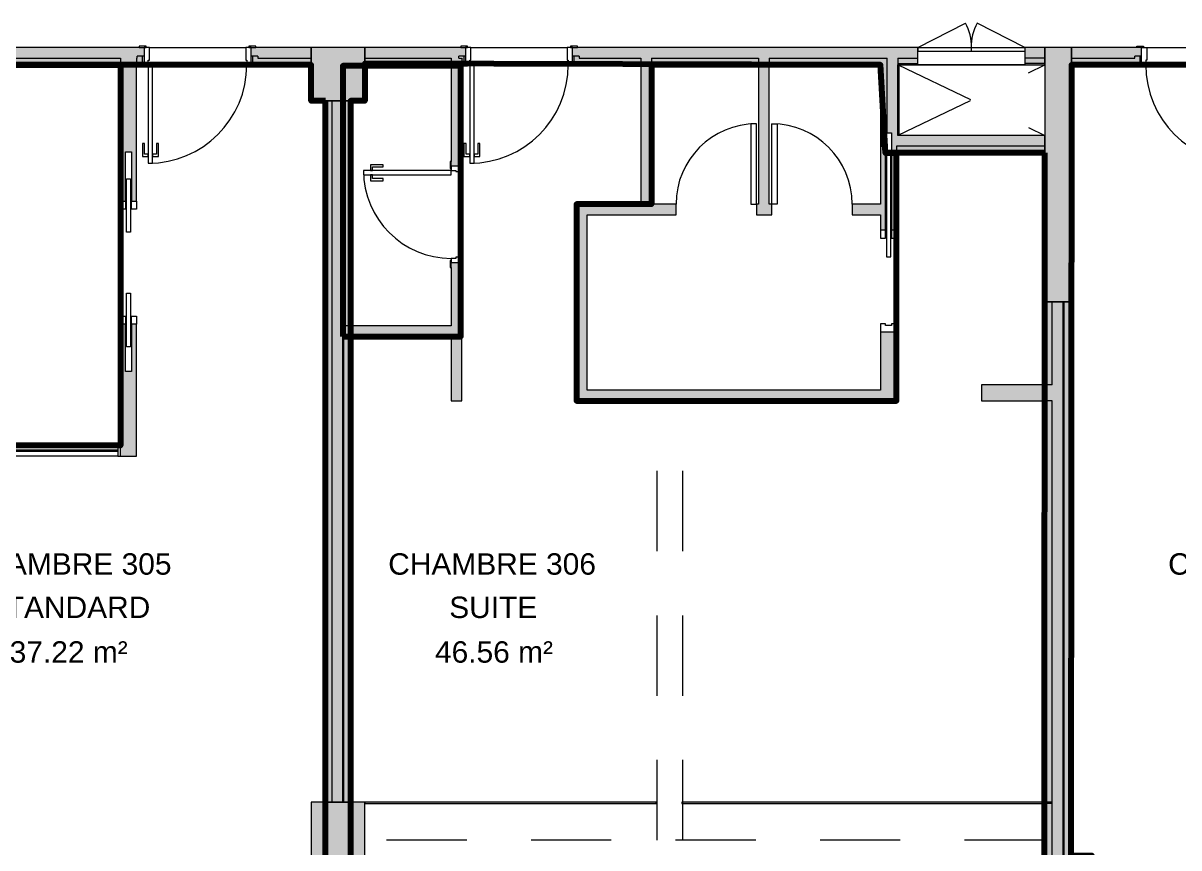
# Model space of a CAD drawing. Header units: metres. Extents: x -227.9 to -140, y 38 to 92.1.
# Drawn here: x -205.37 to -194.58, y 42.64 to 50.34 of the extents above; entities that cross this region are included whole.
import ezdxf

# ---------------------------------------------------------------- set-up
doc = ezdxf.new("R2010")
doc.units = ezdxf.units.M
doc.linetypes.add('JIS_02_0.7', pattern=[1.35, 0.75, -0.6])
for name, color, linetype, lineweight in [('A-AREA-IDEN', 7, 'Continuous', 9), ('A-DOOR', 7, 'Continuous', 5), ('A-FLOR', 7, 'Continuous', 5), ('A-GLAZ', 7, 'Continuous', 5), ('A-WALL', 7, 'Continuous', 5), ('A-WALL-PATT', 7, 'Continuous', 13), ('I-WALL', 7, 'Continuous', 5), ('S-COLS', 7, 'Continuous', 5)]:
    doc.layers.add(name, color=color, linetype=linetype, lineweight=lineweight)
doc.layers.add('A-DETL', color=94, linetype='Continuous', lineweight=5, true_color=0x00a600)
doc.layers.add('Chambre', color=40, linetype='Continuous')
doc.layers.add('SDB', color=230, linetype='Continuous')
doc.styles.add('Arial_1', font='arial.ttf', dxfattribs={"height": 0.2})

msp = doc.modelspace()

# ---------------------------------------------------------------- hatches: boundary and pattern name
at = {"layer": 'A-WALL-PATT', "lineweight": 5, "true_color": 0xaaaaaa}
for points in [[(-195.585, 47.737), (-195.579, 47.737), (-195.579, 50.114), (-195.829, 50.114), (-195.829, 47.737)], [(-195.649, 42.565), (-195.649, 47.737), (-195.659, 47.737), (-195.659, 42.565)]]:
    msp.add_hatch(color=253, dxfattribs=at).paths.add_polyline_path(points)
h = msp.add_hatch(color=253, dxfattribs=at)
h.paths.add_polyline_path([(-202.377, 43.064), (-202.377, 47.412), (-202.387, 47.412), (-202.387, 43.064)])
h.paths.add_polyline_path([(-202.377, 47.512), (-202.377, 49.614), (-202.387, 49.614), (-202.387, 47.512)])
at = {"layer": 'I-WALL', "true_color": 0xaaaaaa}
h = msp.add_hatch(color=253, dxfattribs=at)
h.paths.add_polyline_path([(-210.182, 50.014), (-210.182, 50.032), (-210.119, 50.032), (-210.119, 50.114), (-210.807, 50.114), (-210.807, 50.014), (-210.386, 50.014)])
h.paths.add_polyline_path([(-209.056, 50.014), (-207.182, 50.014), (-207.182, 50.114), (-209.119, 50.114), (-209.119, 50.032), (-209.056, 50.032)])
h.paths.add_polyline_path([(-205.452, 50.014), (-204.307, 50.014), (-204.307, 50.032), (-204.244, 50.032), (-204.244, 50.114), (-206.182, 50.114), (-206.182, 50.014), (-206.032, 50.014)])
h.paths.add_polyline_path([(-202.682, 50.014), (-202.682, 50.114), (-203.244, 50.114), (-203.244, 50.032), (-203.181, 50.032), (-203.181, 50.014)])
h = msp.add_hatch(color=253, dxfattribs=at)
h.paths.add_polyline_path([(-197.201, 50.014), (-197.015, 50.014), (-197.015, 50.114), (-200.241, 50.114), (-200.241, 50.032), (-200.178, 50.032), (-200.178, 50.014), (-197.23, 50.014)])
h.paths.add_polyline_path([(-196.015, 50.014), (-195.829, 50.014), (-195.829, 50.114), (-196.015, 50.114)])
h.paths.add_polyline_path([(-201.304, 50.014), (-201.304, 50.032), (-201.241, 50.032), (-201.241, 50.114), (-202.182, 50.114), (-202.182, 50.014), (-201.374, 50.014)])
h = msp.add_hatch(color=253, dxfattribs=at)
h.paths.add_polyline_path([(-180.784, 50.014), (-180.62, 50.014), (-180.62, 50.114), (-181.736, 50.114), (-181.736, 50.032), (-181.673, 50.032), (-181.673, 50.014), (-181.597, 50.014)])
h.paths.add_polyline_path([(-183.558, 50.014), (-182.799, 50.014), (-182.799, 50.032), (-182.736, 50.032), (-182.736, 50.114), (-186.057, 50.114), (-186.057, 50.014), (-184.073, 50.014)])
h.paths.add_polyline_path([(-187.342, 50.014), (-187.057, 50.014), (-187.057, 50.114), (-188.094, 50.114), (-188.094, 50.032), (-188.031, 50.032), (-188.031, 50.014), (-187.362, 50.014)])
h.paths.add_polyline_path([(-189.305, 50.014), (-189.157, 50.014), (-189.157, 50.032), (-189.094, 50.032), (-189.094, 50.114), (-191.023, 50.114), (-191.023, 50.014), (-189.829, 50.014)])
h.paths.add_polyline_path([(-192.023, 50.014), (-192.023, 50.114), (-193.926, 50.114), (-193.926, 50.032), (-193.863, 50.032), (-193.863, 50.014), (-192.073, 50.014)])
h.paths.add_polyline_path([(-195.579, 50.014), (-194.989, 50.014), (-194.989, 50.032), (-194.926, 50.032), (-194.926, 50.114), (-195.579, 50.114), (-195.579, 50.032)])
h = msp.add_hatch(color=253, dxfattribs=at)
h.paths.add_polyline_path([(-209.05, 49.964), (-209.05, 50.014), (-209.056, 50.014), (-209.056, 50.032), (-209.106, 50.032), (-209.106, 49.964)])
h.paths.add_polyline_path([(-210.807, 49.964), (-210.132, 49.964), (-210.132, 50.032), (-210.182, 50.032), (-210.182, 50.014), (-210.807, 50.014)])
h.paths.add_polyline_path([(-208.9, 49.964), (-207.332, 49.964), (-207.332, 50.014), (-208.9, 50.014)])
h.paths.add_polyline_path([(-205.982, 49.964), (-204.464, 49.964), (-204.464, 50.014), (-206.032, 50.014), (-206.032, 49.964)])
h.paths.add_polyline_path([(-207.232, 49.964), (-207.182, 49.964), (-207.182, 50.014), (-207.232, 50.014)])
h.paths.add_polyline_path([(-204.257, 49.964), (-204.257, 50.032), (-204.307, 50.032), (-204.307, 50.014), (-204.314, 50.014), (-204.314, 49.964)])
h.paths.add_polyline_path([(-206.182, 49.964), (-206.132, 49.964), (-206.132, 50.014), (-206.182, 50.014)])
h.paths.add_polyline_path([(-203.231, 49.964), (-202.682, 49.964), (-202.682, 50.014), (-203.181, 50.014), (-203.181, 50.032), (-203.231, 50.032)])
h = msp.add_hatch(color=253, dxfattribs=at)
h.paths.add_polyline_path([(-209.119, 49.951), (-209.05, 49.951), (-209.05, 49.964), (-209.106, 49.964), (-209.106, 50.032), (-209.119, 50.032), (-209.119, 49.994)])
h.paths.add_polyline_path([(-210.807, 49.951), (-210.119, 49.951), (-210.119, 50.032), (-210.132, 50.032), (-210.132, 49.964), (-210.807, 49.964)])
h.paths.add_polyline_path([(-208.741, 49.951), (-207.382, 49.951), (-207.382, 49.964), (-208.9, 49.964), (-208.9, 49.951)])
h.paths.add_polyline_path([(-202.682, 49.951), (-202.682, 49.964), (-203.231, 49.964), (-203.231, 50.032), (-203.244, 50.032), (-203.244, 49.951), (-203.199, 49.951)])
h.paths.add_polyline_path([(-207.232, 49.951), (-207.182, 49.951), (-207.182, 49.964), (-207.232, 49.964)])
h.paths.add_polyline_path([(-205.452, 49.951), (-204.464, 49.951), (-204.464, 49.964), (-205.982, 49.964), (-205.982, 49.951), (-205.969, 49.951)])
h.paths.add_polyline_path([(-204.314, 49.951), (-204.244, 49.951), (-204.244, 50.032), (-204.257, 50.032), (-204.257, 49.964), (-204.314, 49.964)])
h.paths.add_polyline_path([(-206.182, 49.951), (-206.132, 49.951), (-206.132, 49.964), (-206.182, 49.964)])
h = msp.add_hatch(color=253, dxfattribs=at)
h.paths.add_polyline_path([(-204.464, 46.296), (-204.314, 46.296), (-204.314, 47.527), (-204.362, 47.527), (-204.362, 47.087), (-204.417, 47.087), (-204.417, 47.527), (-204.464, 47.527), (-204.464, 46.396)])
h.paths.add_polyline_path([(-204.464, 48.677), (-204.417, 48.677), (-204.417, 49.137), (-204.362, 49.137), (-204.362, 48.677), (-204.314, 48.677), (-204.314, 50.014), (-204.464, 50.014), (-204.464, 48.854)])
h = msp.add_hatch(color=253, dxfattribs=at)
h.paths.add_polyline_path([(-197.015, 49.964), (-197.015, 50.014), (-197.201, 50.014), (-197.201, 49.964)])
h.paths.add_polyline_path([(-195.829, 49.964), (-195.829, 50.014), (-196.015, 50.014), (-196.015, 49.964)])
h.paths.add_polyline_path([(-197.351, 49.964), (-197.301, 49.964), (-197.301, 50.014), (-198.404, 50.014), (-198.404, 49.964)])
h.paths.add_polyline_path([(-199.504, 49.964), (-198.504, 49.964), (-198.504, 50.014), (-199.504, 50.014)])
h.paths.add_polyline_path([(-200.228, 49.964), (-199.604, 49.964), (-199.604, 50.014), (-200.178, 50.014), (-200.178, 50.032), (-200.228, 50.032)])
h.paths.add_polyline_path([(-201.374, 49.964), (-201.374, 50.014), (-202.182, 50.014), (-202.182, 49.964), (-202.163, 49.964)])
h.paths.add_polyline_path([(-201.274, 49.964), (-201.254, 49.964), (-201.254, 50.032), (-201.274, 50.032), (-201.274, 50.014)])
h = msp.add_hatch(color=253, dxfattribs=at)
h.paths.add_polyline_path([(-195.829, 49.951), (-195.829, 49.964), (-196.015, 49.964), (-196.015, 49.951)])
h.paths.add_polyline_path([(-197.015, 49.951), (-197.015, 49.964), (-197.201, 49.964), (-197.201, 49.951)])
h.paths.add_polyline_path([(-199.504, 49.951), (-198.504, 49.951), (-198.504, 49.964), (-199.504, 49.964)])
h.paths.add_polyline_path([(-198.404, 49.951), (-197.351, 49.951), (-197.351, 49.964), (-198.404, 49.964)])
h.paths.add_polyline_path([(-200.196, 49.951), (-199.604, 49.951), (-199.604, 49.964), (-200.228, 49.964), (-200.228, 50.032), (-200.241, 50.032), (-200.241, 49.951)])
h.paths.add_polyline_path([(-201.374, 49.951), (-201.374, 49.964), (-202.182, 49.964), (-202.182, 49.951), (-202.163, 49.951)])
h.paths.add_polyline_path([(-201.274, 49.951), (-201.241, 49.951), (-201.241, 50.032), (-201.254, 50.032), (-201.254, 49.964), (-201.274, 49.964)])
h = msp.add_hatch(color=253, dxfattribs=at)
h.paths.add_polyline_path([(-201.324, 46.813), (-201.274, 46.813), (-201.274, 48.103), (-201.374, 48.103), (-201.374, 46.813)])
h.paths.add_polyline_path([(-201.324, 49.003), (-201.274, 49.003), (-201.275, 49.941), (-201.286, 49.941), (-201.286, 49.951), (-201.274, 49.951), (-201.274, 50.014), (-201.374, 50.014), (-201.374, 49.003), (-201.33, 49.003)])
for points in [[(-199.504, 48.65), (-199.504, 50.014), (-199.604, 50.014), (-199.604, 48.65)], [(-198.404, 48.65), (-198.404, 50.014), (-198.504, 50.014), (-198.504, 48.65)], [(-197.201, 49.192), (-197.201, 50.014), (-197.301, 50.014), (-197.301, 49.317), (-197.262, 49.317), (-197.262, 49.192), (-197.214, 49.192)], [(-197.351, 49.192), (-197.351, 49.951), (-197.364, 49.951), (-197.364, 49.192)], [(-197.317, 49.192), (-197.317, 49.317), (-197.301, 49.317), (-197.301, 49.964), (-197.351, 49.964), (-197.351, 49.192)], [(-202.55, 43.064), (-202.537, 43.064), (-202.537, 49.614), (-202.55, 49.614), (-202.55, 43.496)], [(-202.537, 43.064), (-202.487, 43.064), (-202.487, 49.614), (-202.537, 49.614), (-202.537, 43.496)], [(-202.387, 43.064), (-202.387, 49.614), (-202.487, 49.614), (-202.487, 43.064)], [(-195.829, 49.192), (-195.829, 49.292), (-197.201, 49.292), (-197.201, 49.192)], [(-195.829, 49.142), (-195.829, 49.192), (-197.214, 49.192), (-197.214, 49.142), (-197.201, 49.142)], [(-195.829, 49.129), (-195.829, 49.142), (-197.214, 49.142), (-197.214, 49.129), (-197.201, 49.129)], [(-200.204, 46.813), (-200.104, 46.813), (-200.104, 48.55), (-200.204, 48.55), (-200.204, 47.782)], [(-195.659, 42.565), (-195.659, 47.737), (-195.759, 47.737), (-195.759, 42.565)], [(-195.599, 42.565), (-195.599, 47.737), (-195.649, 47.737), (-195.649, 42.565)], [(-195.586, 42.565), (-195.586, 47.737), (-195.599, 47.737), (-195.599, 42.565)], [(-201.374, 47.412), (-201.374, 47.512), (-202.387, 47.512), (-202.387, 47.412), (-202.163, 47.412)], [(-197.364, 46.813), (-197.364, 46.913), (-200.104, 46.913), (-200.104, 46.813), (-198.874, 46.813)], [(-195.822, 46.813), (-195.759, 46.813), (-195.759, 46.963), (-196.422, 46.963), (-196.422, 46.813)], [(-199.459, 43.049), (-199.459, 43.064), (-202.182, 43.064), (-202.182, 43.049), (-202.163, 43.049)], [(-197.23, 43.049), (-195.759, 43.049), (-195.759, 43.064), (-199.219, 43.064), (-199.219, 43.049), (-198.874, 43.049)]]:
    msp.add_hatch(color=253, dxfattribs=at).paths.add_polyline_path(points)
h = msp.add_hatch(color=253, dxfattribs=at)
h.paths.add_polyline_path([(-180.696, 49.964), (-180.696, 50.014), (-181.597, 50.014), (-181.597, 49.964), (-180.784, 49.964)])
h.paths.add_polyline_path([(-184.073, 49.964), (-183.558, 49.964), (-183.558, 50.014), (-184.598, 50.014), (-184.598, 49.964)])
h.paths.add_polyline_path([(-183.458, 49.964), (-182.749, 49.964), (-182.749, 50.032), (-182.799, 50.032), (-182.799, 50.014), (-183.458, 50.014)])
h.paths.add_polyline_path([(-181.697, 49.964), (-181.697, 50.032), (-181.723, 50.032), (-181.723, 49.964)])
h.paths.add_polyline_path([(-184.698, 49.964), (-184.698, 50.014), (-185.771, 50.014), (-185.771, 49.964), (-185.718, 49.964)])
h.paths.add_polyline_path([(-187.342, 49.964), (-187.057, 49.964), (-187.057, 50.014), (-187.342, 50.014)])
h.paths.add_polyline_path([(-187.442, 49.964), (-187.442, 50.014), (-188.031, 50.014), (-188.031, 50.032), (-188.081, 50.032), (-188.081, 49.964)])
h.paths.add_polyline_path([(-185.871, 49.964), (-185.871, 50.014), (-186.057, 50.014), (-186.057, 49.964)])
h.paths.add_polyline_path([(-189.305, 49.964), (-189.305, 50.014), (-190.873, 50.014), (-190.873, 49.964), (-189.829, 49.964)])
h.paths.add_polyline_path([(-189.107, 49.964), (-189.107, 50.032), (-189.155, 50.032), (-189.155, 49.964)])
h.paths.add_polyline_path([(-190.973, 49.964), (-190.973, 50.014), (-191.023, 50.014), (-191.023, 49.964)])
h.paths.add_polyline_path([(-192.023, 49.964), (-192.023, 50.014), (-192.073, 50.014), (-192.073, 49.964)])
h.paths.add_polyline_path([(-192.223, 49.964), (-192.173, 49.964), (-192.173, 50.014), (-193.741, 50.014), (-193.741, 49.964), (-192.296, 49.964)])
h.paths.add_polyline_path([(-193.891, 49.964), (-193.891, 50.032), (-193.913, 50.032), (-193.913, 49.964)])
h.paths.add_polyline_path([(-194.939, 49.964), (-194.939, 50.032), (-194.989, 50.032), (-194.989, 50.014), (-195.579, 50.014), (-195.579, 49.964)])
h = msp.add_hatch(color=253, dxfattribs=at)
h.paths.add_polyline_path([(-180.784, 49.951), (-180.696, 49.951), (-180.696, 49.964), (-181.597, 49.964), (-181.597, 49.951)])
h.paths.add_polyline_path([(-181.736, 49.951), (-181.697, 49.951), (-181.697, 49.964), (-181.723, 49.964), (-181.723, 50.032), (-181.736, 50.032), (-181.736, 49.994)])
h.paths.add_polyline_path([(-184.698, 49.951), (-184.698, 49.964), (-185.721, 49.964), (-185.721, 49.951), (-185.708, 49.951)])
h.paths.add_polyline_path([(-182.781, 49.951), (-182.736, 49.951), (-182.736, 50.032), (-182.749, 50.032), (-182.749, 49.964), (-183.458, 49.964), (-183.458, 49.951)])
h.paths.add_polyline_path([(-184.073, 49.951), (-183.558, 49.951), (-183.558, 49.964), (-184.598, 49.964), (-184.598, 49.951)])
h.paths.add_polyline_path([(-185.871, 49.951), (-185.871, 49.964), (-186.057, 49.964), (-186.057, 49.951)])
h.paths.add_polyline_path([(-188.094, 49.951), (-187.442, 49.951), (-187.442, 49.964), (-188.081, 49.964), (-188.081, 50.032), (-188.094, 50.032), (-188.094, 49.994)])
h.paths.add_polyline_path([(-189.155, 49.951), (-189.094, 49.951), (-189.094, 50.032), (-189.107, 50.032), (-189.107, 49.964), (-189.155, 49.964)])
h.paths.add_polyline_path([(-187.292, 49.951), (-187.057, 49.951), (-187.057, 49.964), (-187.292, 49.964)])
h.paths.add_polyline_path([(-189.305, 49.951), (-189.305, 49.964), (-190.823, 49.964), (-190.823, 49.951), (-189.829, 49.951)])
h.paths.add_polyline_path([(-191.023, 49.951), (-190.973, 49.951), (-190.973, 49.964), (-191.023, 49.964)])
h.paths.add_polyline_path([(-193.891, 49.951), (-193.891, 49.964), (-193.913, 49.964), (-193.913, 50.032), (-193.926, 50.032), (-193.926, 49.951)])
h.paths.add_polyline_path([(-193.118, 49.951), (-192.223, 49.951), (-192.223, 49.964), (-193.741, 49.964), (-193.741, 49.951)])
h.paths.add_polyline_path([(-192.073, 49.951), (-192.023, 49.951), (-192.023, 49.964), (-192.073, 49.964)])
h.paths.add_polyline_path([(-195.579, 49.951), (-194.926, 49.951), (-194.926, 50.032), (-194.939, 50.032), (-194.939, 49.964), (-195.579, 49.964)])
h = msp.add_hatch(color=253, dxfattribs=at)
h.paths.add_polyline_path([(-202.377, 43.064), (-202.327, 43.064), (-202.327, 47.412), (-202.377, 47.412), (-202.377, 43.496)])
h.paths.add_polyline_path([(-202.327, 47.512), (-202.327, 49.614), (-202.377, 49.614), (-202.377, 47.512)])
h = msp.add_hatch(color=253, dxfattribs=at)
h.paths.add_polyline_path([(-202.314, 43.064), (-202.314, 47.412), (-202.327, 47.412), (-202.327, 43.064)])
h.paths.add_polyline_path([(-202.314, 47.512), (-202.314, 49.614), (-202.327, 49.614), (-202.327, 47.512)])
h = msp.add_hatch(color=253, dxfattribs=at)
h.paths.add_polyline_path([(-197.214, 46.813), (-197.214, 47.457), (-197.364, 47.457), (-197.364, 46.813)])
h.paths.add_polyline_path([(-197.23, 48.407), (-197.214, 48.407), (-197.214, 49.192), (-197.262, 49.192), (-197.262, 48.407)])
h.paths.add_polyline_path([(-197.364, 48.407), (-197.317, 48.407), (-197.317, 49.192), (-197.364, 49.192), (-197.364, 48.55)])
h = msp.add_hatch(color=253, dxfattribs=at)
h.paths.add_polyline_path([(-197.364, 48.55), (-197.364, 48.65), (-197.629, 48.65), (-197.629, 48.55)])
h.paths.add_polyline_path([(-198.524, 48.55), (-198.379, 48.55), (-198.379, 48.65), (-198.524, 48.65)])
h.paths.add_polyline_path([(-200.104, 48.55), (-199.274, 48.55), (-199.274, 48.65), (-200.204, 48.65), (-200.204, 48.55)])
h = msp.add_hatch(color=253, dxfattribs=at)
h.paths.add_polyline_path([(-195.809, 42.565), (-195.809, 43.049), (-195.822, 43.049), (-195.822, 42.565)])
h.paths.add_polyline_path([(-195.822, 43.064), (-195.809, 43.064), (-195.809, 46.813), (-195.822, 46.813), (-195.822, 43.496)])
h.paths.add_polyline_path([(-195.822, 46.963), (-195.809, 46.963), (-195.809, 47.737), (-195.822, 47.737)])
h = msp.add_hatch(color=253, dxfattribs=at)
h.paths.add_polyline_path([(-195.759, 42.565), (-195.759, 43.049), (-195.809, 43.049), (-195.809, 42.565)])
h.paths.add_polyline_path([(-195.809, 43.064), (-195.759, 43.064), (-195.759, 46.813), (-195.809, 46.813), (-195.809, 43.496)])
h.paths.add_polyline_path([(-195.759, 46.963), (-195.759, 47.737), (-195.809, 47.737), (-195.809, 46.963)])
at = {"layer": 'S-COLS', "true_color": 0x808080}
for points in [[(-202.682, 49.614), (-202.182, 49.614), (-202.182, 50.114), (-202.682, 50.114), (-202.682, 49.925)], [(-202.682, 42.564), (-202.182, 42.564), (-202.182, 43.064), (-202.682, 43.064)]]:
    msp.add_hatch(color=8, dxfattribs=at).paths.add_polyline_path(points)

# ---------------------------------------------------------------- linework, layer by layer
at = {"layer": 'A-DETL', "color": 7, "linetype": 'JIS_02_0.7'}
for p, q in [((-197.199, 49.293), (-195.829, 49.951)), ((-197.199, 49.951), (-195.829, 49.292))]:
    msp.add_line(p, q, dxfattribs=at)
at = {"layer": 'A-DETL', "color": 8, "linetype": 'JIS_02_0.7', "true_color": 0x808080}
for p, q in [((-199.451, 42.707), (-199.451, 46.707)), ((-199.211, 42.707), (-199.211, 46.707))]:
    msp.add_line(p, q, dxfattribs=at)
at = {"layer": 'A-DETL', "color": 9, "linetype": 'JIS_02_0.7', "lineweight": 9, "true_color": 0xc0c0c0}
msp.add_line((-195.829, 42.707), (-202.124, 42.707), dxfattribs=at)
at = {"layer": 'A-DOOR', "color": 9, "true_color": 0xc0c0c0}
for p, q in [((-197.015, 50.114), (-196.57, 50.341)), ((-196.015, 50.114), (-196.461, 50.341)), ((-204.224, 50.124), (-204.289, 50.124)), ((-204.289, 50.124), (-204.289, 50.114)), ((-204.289, 50.114), (-204.224, 50.114)), ((-204.194, 50.114), (-204.244, 50.114)), ((-204.244, 50.114), (-204.244, 49.951)), ((-204.224, 50.114), (-204.224, 50.124)), ((-204.194, 49.994), (-204.194, 50.114)), ((-203.244, 50.114), (-203.294, 50.114)), ((-203.294, 50.114), (-203.294, 49.994)), ((-203.199, 50.124), (-203.264, 50.124)), ((-203.264, 50.124), (-203.264, 50.114)), ((-203.264, 50.114), (-203.199, 50.114)), ((-203.244, 49.951), (-203.244, 50.114)), ((-203.199, 50.114), (-203.199, 50.124)), ((-201.221, 50.124), (-201.286, 50.124)), ((-201.286, 50.124), (-201.286, 50.114)), ((-201.286, 50.114), (-201.221, 50.114)), ((-201.191, 50.114), (-201.241, 50.114)), ((-201.241, 50.114), (-201.241, 49.951)), ((-201.221, 50.114), (-201.221, 50.124)), ((-201.191, 49.994), (-201.191, 50.114)), ((-200.241, 50.114), (-200.291, 50.114)), ((-200.291, 50.114), (-200.291, 49.994)), ((-200.196, 50.124), (-200.261, 50.124)), ((-200.261, 50.124), (-200.261, 50.114)), ((-200.261, 50.114), (-200.196, 50.114)), ((-200.241, 49.951), (-200.241, 50.114)), ((-200.196, 50.114), (-200.196, 50.124)), ((-194.971, 50.114), (-194.971, 50.124)), ((-194.971, 50.124), (-194.906, 50.124)), ((-194.906, 50.114), (-194.971, 50.114)), ((-194.926, 50.114), (-194.876, 50.114)), ((-194.926, 49.951), (-194.926, 50.114)), ((-194.906, 50.124), (-194.906, 50.114)), ((-194.876, 50.114), (-194.876, 49.994)), ((-204.204, 49.951), (-204.204, 49.994)), ((-204.204, 49.994), (-204.194, 49.994)), ((-203.294, 49.994), (-203.284, 49.994)), ((-203.284, 49.994), (-203.284, 49.951)), ((-201.201, 49.951), (-201.201, 49.994)), ((-201.201, 49.994), (-201.191, 49.994)), ((-200.291, 49.994), (-200.281, 49.994)), ((-200.281, 49.994), (-200.281, 49.951)), ((-194.886, 49.994), (-194.886, 49.951)), ((-194.876, 49.994), (-194.886, 49.994)), ((-204.224, 49.951), (-204.289, 49.951)), ((-204.289, 49.951), (-204.289, 49.941)), ((-204.289, 49.941), (-204.224, 49.941)), ((-204.244, 49.951), (-204.204, 49.951)), ((-204.224, 49.941), (-204.224, 49.951)), ((-203.284, 49.951), (-203.244, 49.951)), ((-203.199, 49.951), (-203.264, 49.951)), ((-203.264, 49.951), (-203.264, 49.941)), ((-203.264, 49.941), (-203.199, 49.941)), ((-203.199, 49.941), (-203.199, 49.951)), ((-201.221, 49.951), (-201.286, 49.951)), ((-201.286, 49.951), (-201.286, 49.941)), ((-201.286, 49.941), (-201.221, 49.941)), ((-201.241, 49.951), (-201.201, 49.951)), ((-201.221, 49.941), (-201.221, 49.951)), ((-200.281, 49.951), (-200.241, 49.951)), ((-200.196, 49.951), (-200.261, 49.951)), ((-200.261, 49.951), (-200.261, 49.941)), ((-200.261, 49.941), (-200.196, 49.941)), ((-200.196, 49.941), (-200.196, 49.951)), ((-194.971, 49.941), (-194.971, 49.951)), ((-194.971, 49.951), (-194.906, 49.951)), ((-194.906, 49.941), (-194.971, 49.941)), ((-194.886, 49.951), (-194.926, 49.951)), ((-194.906, 49.951), (-194.906, 49.941)), ((-201.374, 49.048), (-201.384, 49.048)), ((-201.384, 49.048), (-201.384, 48.983)), ((-201.374, 48.983), (-201.374, 49.048)), ((-201.264, 49.048), (-201.274, 49.048)), ((-201.274, 49.048), (-201.274, 48.983)), ((-201.264, 48.983), (-201.264, 49.048)), ((-201.384, 48.983), (-201.374, 48.983)), ((-201.374, 49.003), (-201.374, 48.963)), ((-201.274, 49.003), (-201.374, 49.003)), ((-201.374, 48.963), (-201.33, 48.963)), ((-201.33, 48.963), (-201.33, 48.953)), ((-201.33, 48.953), (-201.274, 48.953)), ((-201.274, 48.953), (-201.274, 49.003)), ((-201.274, 48.983), (-201.264, 48.983)), ((-204.464, 48.677), (-204.417, 48.677)), ((-204.464, 48.602), (-204.464, 48.677)), ((-204.417, 48.602), (-204.464, 48.602)), ((-204.417, 48.677), (-204.417, 48.602)), ((-204.362, 48.677), (-204.314, 48.677)), ((-204.362, 48.602), (-204.362, 48.677)), ((-204.314, 48.602), (-204.362, 48.602)), ((-204.314, 48.677), (-204.314, 48.602)), ((-197.317, 48.407), (-197.364, 48.407)), ((-197.364, 48.407), (-197.364, 48.332)), ((-197.317, 48.332), (-197.317, 48.407)), ((-197.214, 48.407), (-197.262, 48.407)), ((-197.262, 48.407), (-197.262, 48.332)), ((-197.214, 48.332), (-197.214, 48.407)), ((-197.364, 48.332), (-197.317, 48.332)), ((-197.262, 48.332), (-197.214, 48.332)), ((-201.374, 48.123), (-201.384, 48.123)), ((-201.384, 48.123), (-201.384, 48.058)), ((-201.384, 48.058), (-201.374, 48.058)), ((-201.33, 48.143), (-201.374, 48.143)), ((-201.374, 48.143), (-201.374, 48.103)), ((-201.374, 48.058), (-201.374, 48.123)), ((-201.374, 48.103), (-201.274, 48.103)), ((-201.274, 48.153), (-201.33, 48.153)), ((-201.33, 48.153), (-201.33, 48.143)), ((-201.274, 48.103), (-201.274, 48.153)), ((-201.264, 48.123), (-201.274, 48.123)), ((-201.274, 48.123), (-201.274, 48.058)), ((-201.274, 48.058), (-201.264, 48.058)), ((-201.264, 48.058), (-201.264, 48.123)), ((-204.464, 47.602), (-204.417, 47.602)), ((-204.464, 47.527), (-204.464, 47.602)), ((-204.417, 47.527), (-204.464, 47.527)), ((-204.417, 47.602), (-204.417, 47.527)), ((-204.362, 47.602), (-204.314, 47.602)), ((-204.362, 47.527), (-204.362, 47.602)), ((-204.314, 47.527), (-204.362, 47.527)), ((-204.314, 47.602), (-204.314, 47.527)), ((-197.317, 47.532), (-197.364, 47.532)), ((-197.364, 47.532), (-197.364, 47.457)), ((-197.317, 47.517), (-197.317, 47.532)), ((-197.262, 47.517), (-197.317, 47.517)), ((-197.262, 47.532), (-197.262, 47.517)), ((-197.214, 47.532), (-197.262, 47.532)), ((-197.214, 47.457), (-197.214, 47.532)), ((-197.364, 47.457), (-197.214, 47.457))]:
    msp.add_line(p, q, dxfattribs=at)
at = {"layer": 'A-DOOR', "color": 9, "lineweight": 9, "true_color": 0xc0c0c0}
for p, q in [((-197.013, 50.114), (-196.516, 50.114)), ((-197.013, 50.074), (-197.013, 50.114)), ((-196.516, 50.114), (-196.516, 50.074)), ((-196.514, 50.114), (-196.017, 50.114)), ((-196.514, 50.074), (-196.514, 50.114)), ((-196.017, 50.114), (-196.017, 50.074)), ((-196.516, 50.074), (-197.013, 50.074)), ((-196.017, 50.074), (-196.514, 50.074))]:
    msp.add_line(p, q, dxfattribs=at)
at = {"layer": 'A-DOOR'}
for p, q in [((-204.204, 49.951), (-204.204, 49.031)), ((-204.164, 49.951), (-204.204, 49.951)), ((-204.164, 49.031), (-204.164, 49.951)), ((-201.201, 49.951), (-201.201, 49.031)), ((-201.161, 49.951), (-201.201, 49.951)), ((-201.161, 49.031), (-201.161, 49.951)), ((-204.239, 49.216), (-204.259, 49.216)), ((-204.259, 49.216), (-204.259, 49.096)), ((-204.239, 49.116), (-204.239, 49.216)), ((-204.109, 49.216), (-204.129, 49.216)), ((-204.129, 49.216), (-204.129, 49.116)), ((-204.109, 49.096), (-204.109, 49.216)), ((-201.236, 49.216), (-201.256, 49.216)), ((-201.256, 49.216), (-201.256, 49.096)), ((-201.236, 49.116), (-201.236, 49.216)), ((-201.106, 49.216), (-201.126, 49.216)), ((-201.126, 49.216), (-201.126, 49.116)), ((-201.106, 49.096), (-201.106, 49.216)), ((-204.259, 49.096), (-204.204, 49.096)), ((-204.204, 49.116), (-204.239, 49.116)), ((-204.204, 49.096), (-204.204, 49.116)), ((-204.204, 49.031), (-204.164, 49.031)), ((-204.129, 49.116), (-204.164, 49.116)), ((-204.164, 49.116), (-204.164, 49.096)), ((-204.164, 49.096), (-204.109, 49.096)), ((-201.256, 49.096), (-201.201, 49.096)), ((-201.201, 49.116), (-201.236, 49.116)), ((-201.201, 49.096), (-201.201, 49.116)), ((-201.201, 49.031), (-201.161, 49.031)), ((-201.126, 49.116), (-201.161, 49.116)), ((-201.161, 49.116), (-201.161, 49.096)), ((-201.161, 49.096), (-201.106, 49.096)), ((-201.374, 48.963), (-202.194, 48.963)), ((-202.194, 48.963), (-202.194, 48.923)), ((-202.194, 48.923), (-201.374, 48.923)), ((-202.129, 49.018), (-202.129, 48.963)), ((-202.009, 49.018), (-202.129, 49.018)), ((-202.129, 48.963), (-202.109, 48.963)), ((-202.109, 48.923), (-202.129, 48.923)), ((-202.129, 48.923), (-202.129, 48.868)), ((-202.109, 48.963), (-202.109, 48.998)), ((-202.109, 48.998), (-202.009, 48.998)), ((-202.109, 48.888), (-202.109, 48.923)), ((-202.009, 48.998), (-202.009, 49.018)), ((-201.374, 48.923), (-201.374, 48.963)), ((-204.409, 48.887), (-204.369, 48.887)), ((-204.409, 48.387), (-204.409, 48.887)), ((-204.369, 48.887), (-204.369, 48.387)), ((-202.129, 48.868), (-202.009, 48.868)), ((-202.009, 48.888), (-202.109, 48.888)), ((-202.009, 48.868), (-202.009, 48.888)), ((-204.369, 48.387), (-204.409, 48.387)), ((-204.409, 47.317), (-204.409, 47.817)), ((-204.409, 47.817), (-204.369, 47.817)), ((-204.369, 47.817), (-204.369, 47.317)), ((-204.369, 47.317), (-204.409, 47.317))]:
    msp.add_line(p, q, dxfattribs=at)
at = {"layer": 'A-DOOR', "lineweight": 9}
for p, q in [((-198.524, 49.4), (-198.575, 49.4)), ((-198.575, 49.4), (-198.575, 48.65)), ((-198.524, 48.65), (-198.524, 49.4)), ((-198.379, 48.65), (-198.379, 49.4)), ((-198.379, 49.4), (-198.328, 49.4)), ((-198.328, 49.4), (-198.328, 48.65)), ((-197.269, 49.127), (-197.309, 49.127)), ((-197.309, 49.127), (-197.309, 48.157)), ((-197.269, 48.157), (-197.269, 49.127)), ((-198.575, 48.65), (-198.524, 48.65)), ((-198.328, 48.65), (-198.379, 48.65)), ((-197.309, 48.157), (-197.269, 48.157))]:
    msp.add_line(p, q, dxfattribs=at)
at = {"layer": 'A-DOOR', "color": 9, "true_color": 0xc0c0c0}
for centre, start, end in [((-196.97, 50.124), 358.6205, 28.3795), ((-196.061, 50.124), 151.6205, 181.3795)]:
    msp.add_arc(centre, 0.455, start, end, dxfattribs=at)
at = {"layer": 'A-DOOR'}
for centre, radius, start, end in [((-204.204, 49.951), 0.92, 270, 0), ((-201.201, 49.951), 0.92, 270, 0), ((-193.966, 49.951), 0.92, 180, 270), ((-198.524, 48.65), 0.75, 90, 180), ((-198.379, 48.65), 0.75, 360, 90), ((-201.374, 48.963), 0.82, 180, 270)]:
    msp.add_arc(centre, radius, start, end, dxfattribs=at)
at = {"layer": 'A-FLOR'}
msp.add_line((-204.194, 50.114), (-203.294, 50.114), dxfattribs=at)
at = {"layer": 'A-FLOR', "lineweight": 9}
for p, q in [((-197.19, 49.95), (-195.829, 49.95)), ((-197.19, 49.292), (-197.19, 49.95))]:
    msp.add_line(p, q, dxfattribs=at)
at = {"layer": 'A-GLAZ'}
for p, q in [((-205.939, 46.396), (-204.489, 46.396)), ((-204.489, 46.296), (-205.939, 46.296))]:
    msp.add_line(p, q, dxfattribs=at)
at = {"layer": 'A-GLAZ', "lineweight": 13}
for p, q in [((-204.489, 46.351), (-205.939, 46.351)), ((-205.939, 46.341), (-204.489, 46.341)), ((-204.464, 46.396), (-204.489, 46.396)), ((-204.489, 46.396), (-204.489, 46.296)), ((-204.489, 46.341), (-204.489, 46.351)), ((-204.464, 46.296), (-204.464, 46.396)), ((-204.489, 46.296), (-204.464, 46.296))]:
    msp.add_line(p, q, dxfattribs=at)
at = {"layer": 'A-WALL', "lineweight": 15}
for p, q in [((-195.829, 50.114), (-195.829, 47.737)), ((-195.579, 50.114), (-195.829, 50.114)), ((-195.579, 47.737), (-195.579, 50.114)), ((-195.829, 47.737), (-195.579, 47.737))]:
    msp.add_line(p, q, dxfattribs=at)
at = {"layer": 'A-WALL'}
for p, q in [((-206.032, 50.014), (-204.464, 50.014)), ((-204.464, 50.014), (-204.464, 49.951)), ((-204.314, 50.014), (-204.307, 50.014)), ((-204.314, 50.014), (-204.314, 49.951)), ((-204.244, 50.032), (-204.307, 50.032)), ((-204.307, 50.014), (-204.307, 50.032)), ((-204.257, 49.964), (-204.257, 50.032)), ((-203.181, 50.032), (-203.244, 50.032)), ((-203.231, 50.032), (-203.231, 49.964)), ((-203.181, 50.032), (-203.181, 50.014)), ((-203.181, 50.014), (-202.682, 50.014)), ((-202.182, 50.014), (-201.374, 50.014)), ((-201.374, 50.014), (-201.374, 49.951)), ((-201.241, 50.032), (-201.304, 50.032)), ((-201.304, 50.014), (-201.304, 50.032)), ((-201.274, 50.014), (-201.274, 49.951)), ((-201.254, 49.964), (-201.254, 50.032)), ((-200.178, 50.032), (-200.241, 50.032)), ((-200.228, 50.032), (-200.228, 49.964)), ((-200.178, 50.032), (-200.178, 50.014)), ((-200.178, 50.014), (-199.604, 50.014)), ((-199.604, 50.014), (-199.604, 49.951)), ((-199.504, 50.014), (-198.504, 50.014)), ((-199.504, 50.014), (-199.504, 49.951)), ((-198.504, 50.014), (-198.504, 49.951)), ((-198.404, 50.014), (-197.301, 50.014)), ((-198.404, 50.014), (-198.404, 49.951)), ((-197.301, 49.317), (-197.301, 50.014)), ((-197.201, 50.014), (-197.201, 49.951)), ((-197.201, 50.014), (-197.015, 50.014)), ((-195.829, 50.014), (-196.015, 50.014)), ((-195.579, 50.014), (-194.989, 50.014)), ((-194.926, 50.032), (-194.989, 50.032)), ((-194.989, 50.014), (-194.989, 50.032)), ((-194.939, 49.964), (-194.939, 50.032)), ((-205.982, 49.964), (-204.464, 49.964)), ((-204.314, 49.964), (-204.257, 49.964)), ((-203.231, 49.964), (-202.682, 49.964)), ((-202.182, 49.964), (-201.374, 49.964)), ((-201.274, 49.964), (-201.254, 49.964)), ((-200.228, 49.964), (-199.604, 49.964)), ((-199.504, 49.964), (-198.504, 49.964)), ((-198.404, 49.964), (-197.351, 49.964)), ((-197.351, 49.192), (-197.351, 49.964)), ((-197.201, 49.964), (-197.015, 49.964)), ((-195.829, 49.964), (-196.015, 49.964)), ((-195.579, 49.964), (-194.939, 49.964)), ((-202.537, 43.064), (-202.537, 49.614)), ((-202.487, 43.064), (-202.487, 49.614)), ((-202.387, 47.512), (-202.387, 49.614)), ((-202.377, 47.512), (-202.377, 49.614)), ((-202.327, 47.512), (-202.327, 49.614)), ((-197.364, 49.192), (-197.317, 49.192)), ((-195.829, 49.192), (-197.214, 49.192)), ((-197.214, 49.192), (-197.214, 49.129)), ((-195.829, 49.142), (-197.214, 49.142)), ((-195.809, 46.963), (-195.809, 47.737)), ((-195.759, 46.963), (-195.759, 47.737)), ((-195.659, 42.565), (-195.659, 47.737)), ((-195.649, 42.565), (-195.649, 47.737)), ((-195.599, 42.565), (-195.599, 47.737)), ((-202.314, 47.512), (-202.387, 47.512)), ((-202.387, 43.064), (-202.387, 47.412)), ((-202.314, 47.412), (-202.387, 47.412)), ((-202.377, 43.064), (-202.377, 47.412)), ((-202.327, 43.064), (-202.327, 47.412)), ((-195.759, 46.963), (-195.822, 46.963)), ((-195.759, 46.813), (-195.822, 46.813)), ((-195.809, 43.064), (-195.809, 46.813)), ((-195.759, 42.565), (-195.759, 46.813)), ((-195.759, 43.064), (-195.822, 43.064)), ((-195.759, 43.049), (-195.822, 43.049)), ((-195.809, 42.565), (-195.809, 43.049))]:
    msp.add_line(p, q, dxfattribs=at)
at = {"layer": 'Chambre', "lineweight": 140}
for points in [[(-202.55, 49.614), (-202.682, 49.614), (-202.682, 49.951), (-205.969, 49.951), (-205.969, 48.802), (-205.969, 48.739), (-206.564, 48.739), (-206.564, 40.47), (-202.55, 40.47), (-202.55, 49.614)], [(-195.829, 49.129), (-197.317, 49.129), (-197.364, 49.951), (-202.182, 49.964), (-202.182, 49.614), (-202.314, 49.614), (-202.314, 40.47), (-195.637, 40.47), (-195.625, 42.415), (-195.832, 42.415), (-195.829, 49.129)], [(-191.641, 48.739), (-192.236, 48.739), (-192.236, 49.951), (-193.741, 49.951), (-195.579, 49.951), (-195.586, 42.565), (-195.389, 42.565), (-195.402, 40.47), (-191.641, 40.47), (-191.641, 48.739)]]:
    msp.add_lwpolyline(points, dxfattribs=at)
at = {"layer": 'I-WALL', "lineweight": 13}
for p, q in [((-204.289, 50.114), (-206.182, 50.114)), ((-202.682, 50.114), (-203.199, 50.114)), ((-202.682, 49.951), (-202.682, 50.114)), ((-201.286, 50.114), (-202.182, 50.114)), ((-202.182, 50.114), (-202.182, 49.951)), ((-197.015, 50.114), (-200.196, 50.114)), ((-197.015, 49.951), (-197.015, 50.114)), ((-195.829, 50.114), (-196.015, 50.114)), ((-196.015, 50.114), (-196.015, 49.951)), ((-195.829, 49.951), (-195.829, 50.114)), ((-194.971, 50.114), (-195.579, 50.114)), ((-195.579, 50.114), (-195.579, 49.951)), ((-205.969, 49.951), (-204.464, 49.951)), ((-204.464, 49.951), (-204.464, 48.677)), ((-204.314, 49.951), (-204.289, 49.951)), ((-204.314, 48.677), (-204.314, 49.951)), ((-203.199, 49.951), (-202.682, 49.951)), ((-202.182, 49.951), (-201.374, 49.951)), ((-201.374, 49.951), (-201.374, 49.048)), ((-201.274, 49.048), (-201.274, 49.941)), ((-200.196, 49.951), (-199.604, 49.951)), ((-199.604, 49.951), (-199.604, 48.65)), ((-199.504, 49.951), (-198.504, 49.951)), ((-199.504, 48.65), (-199.504, 49.951)), ((-198.504, 49.951), (-198.504, 48.65)), ((-198.404, 49.951), (-197.364, 49.951)), ((-198.404, 48.65), (-198.404, 49.951)), ((-197.364, 49.951), (-197.364, 48.65)), ((-197.201, 49.292), (-197.201, 49.951)), ((-197.201, 49.951), (-197.015, 49.951)), ((-196.015, 49.951), (-195.829, 49.951)), ((-195.579, 49.951), (-194.971, 49.951)), ((-202.55, 49.614), (-202.55, 43.064)), ((-202.314, 49.614), (-202.55, 49.614)), ((-202.314, 47.512), (-202.314, 49.614)), ((-197.317, 49.317), (-197.262, 49.317)), ((-197.317, 48.407), (-197.317, 49.317)), ((-197.262, 49.317), (-197.262, 48.407)), ((-195.829, 49.292), (-197.201, 49.292)), ((-195.829, 49.129), (-195.829, 49.292)), ((-204.417, 48.677), (-204.417, 49.137)), ((-204.417, 49.137), (-204.362, 49.137)), ((-204.362, 49.137), (-204.362, 48.677)), ((-197.214, 49.129), (-195.829, 49.129)), ((-197.214, 48.407), (-197.214, 49.129)), ((-199.604, 48.65), (-200.204, 48.65)), ((-200.204, 48.65), (-200.204, 46.813)), ((-199.274, 48.65), (-199.504, 48.65)), ((-199.274, 48.55), (-199.274, 48.65)), ((-198.504, 48.65), (-198.524, 48.65)), ((-198.524, 48.65), (-198.524, 48.55)), ((-198.379, 48.65), (-198.404, 48.65)), ((-198.379, 48.55), (-198.379, 48.65)), ((-197.364, 48.65), (-197.629, 48.65)), ((-197.629, 48.65), (-197.629, 48.55)), ((-200.104, 48.55), (-199.274, 48.55)), ((-200.104, 46.913), (-200.104, 48.55)), ((-198.524, 48.55), (-198.379, 48.55)), ((-197.629, 48.55), (-197.364, 48.55)), ((-197.364, 48.55), (-197.364, 48.407)), ((-201.374, 48.058), (-201.374, 47.512)), ((-201.274, 46.813), (-201.274, 48.058)), ((-195.822, 47.737), (-195.822, 46.963)), ((-195.586, 47.737), (-195.822, 47.737)), ((-195.586, 42.565), (-195.586, 47.737)), ((-204.464, 47.527), (-204.464, 46.396)), ((-204.417, 47.087), (-204.417, 47.527)), ((-204.362, 47.527), (-204.362, 47.087)), ((-204.314, 46.296), (-204.314, 47.527)), ((-201.374, 47.512), (-202.314, 47.512)), ((-202.314, 43.064), (-202.314, 47.412)), ((-202.314, 47.412), (-201.374, 47.412)), ((-201.374, 47.412), (-201.374, 46.813)), ((-197.364, 47.457), (-197.364, 46.913)), ((-197.214, 46.813), (-197.214, 47.457)), ((-204.362, 47.087), (-204.417, 47.087)), ((-197.364, 46.913), (-200.104, 46.913)), ((-195.822, 46.963), (-196.422, 46.963)), ((-196.422, 46.963), (-196.422, 46.813)), ((-201.374, 46.813), (-201.274, 46.813)), ((-200.204, 46.813), (-200.104, 46.813)), ((-200.104, 46.813), (-200.104, 46.813)), ((-200.104, 46.813), (-197.214, 46.813)), ((-196.422, 46.813), (-195.822, 46.813)), ((-195.822, 46.813), (-195.822, 43.064)), ((-204.464, 46.296), (-204.314, 46.296)), ((-202.55, 43.064), (-202.314, 43.064)), ((-199.459, 43.064), (-202.182, 43.064)), ((-202.182, 43.064), (-202.182, 43.049)), ((-202.182, 43.049), (-199.459, 43.049)), ((-199.459, 43.049), (-199.459, 43.064)), ((-195.822, 43.064), (-199.219, 43.064)), ((-199.219, 43.064), (-199.219, 43.049)), ((-199.219, 43.049), (-195.822, 43.049)), ((-195.822, 43.049), (-195.822, 42.565))]:
    msp.add_line(p, q, dxfattribs=at)
at = {"layer": 'I-WALL'}
for p, q in [((-204.194, 50.114), (-203.294, 50.114)), ((-201.191, 50.114), (-200.291, 50.114)), ((-197.015, 50.114), (-197.013, 50.114)), ((-196.516, 50.114), (-196.514, 50.114)), ((-196.017, 50.114), (-196.015, 50.114)), ((-194.876, 50.114), (-193.976, 50.114)), ((-201.304, 50.014), (-201.274, 50.014)), ((-203.284, 49.951), (-204.164, 49.951)), ((-200.281, 49.951), (-201.161, 49.951)), ((-196.015, 49.951), (-197.015, 49.951)), ((-194.006, 49.951), (-194.886, 49.951)), ((-197.262, 49.129), (-197.317, 49.129))]:
    msp.add_line(p, q, dxfattribs=at)
at = {"layer": 'S-COLS', "lineweight": 9}
for p, q in [((-202.182, 50.114), (-202.682, 50.114)), ((-202.682, 50.114), (-202.682, 49.614)), ((-202.182, 49.614), (-202.182, 50.114)), ((-202.682, 49.614), (-202.182, 49.614)), ((-202.182, 43.064), (-202.682, 43.064)), ((-202.682, 43.064), (-202.682, 42.564)), ((-202.182, 42.564), (-202.182, 43.064))]:
    msp.add_line(p, q, dxfattribs=at)
at = {"layer": 'SDB', "lineweight": 140}
for points in [[(-204.464, 49.951), (-204.464, 46.396), (-206.564, 46.396), (-206.577, 48.753), (-205.982, 48.74), (-205.969, 49.951), (-204.464, 49.951)], [(-199.504, 49.951), (-199.504, 48.65), (-200.204, 48.65), (-200.204, 46.813), (-197.214, 46.813), (-197.214, 49.127), (-197.317, 49.127), (-197.364, 49.951), (-199.504, 49.951)]]:
    msp.add_lwpolyline(points, dxfattribs=at)
msp.add_lwpolyline([(-202.387, 47.412), (-201.286, 47.412), (-201.286, 49.941), (-202.387, 49.941)], close=True, dxfattribs=at)

# ---------------------------------------------------------------- texts
at = {"layer": 'A-AREA-IDEN', "color": 164, "true_color": 0x0029a5, "style": 'Arial_1'}
for s, p in [('CHAMBRE 305', (-205.928, 45.188)), ('CHAMBRE 306', (-201.963, 45.188)), ('CHAMBRE 307', (-194.677, 45.188)), ('STANDARD', (-205.722, 44.783)), ('SUITE', (-201.393, 44.783)), ('37.22 m²', (-205.499, 44.366)), ('46.56 m²', (-201.526, 44.366))]:
    msp.add_text(s, height=0.2, dxfattribs=at).set_placement(p)

doc.saveas('drawing.dxf')
